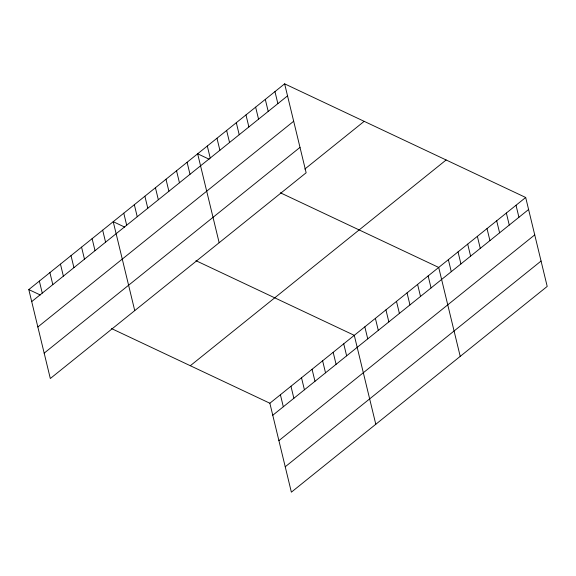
<?xml version="1.0" encoding="UTF-8"?>
<svg xmlns="http://www.w3.org/2000/svg" width="576" height="576" viewBox="0 0 576 576"><rect width="100%" height="100%" fill="white"/><g stroke="black" fill="none" stroke-linecap="round" stroke-linejoin="round"><path stroke-width="0.86" d="M284.63 83.837L306.144 172.771L50.314 378.518L28.8 289.577L284.63 83.837L525.686 197.482L547.2 286.423L291.37 492.163L269.856 403.229L111.499 328.565M31.709 301.601L287.539 95.861M37.85 326.981L293.681 121.241M44.179 353.131L300.002 147.391M304.805 169.085L364.176 121.342M190.303 365.724L446.134 159.977M269.856 403.229L525.686 197.482M272.765 415.253L528.595 209.506M278.906 440.633L534.73 234.893M285.228 466.783L541.058 261.043M209.117 159.192L197.647 153.785L219.161 242.726M280.346 192.78L438.703 267.437L460.217 356.378M124.697 227.088L113.22 221.681L134.741 310.622M195.926 260.669L354.276 335.333L375.797 424.274M28.8 289.577L40.277 294.984M516.017 205.258L518.926 217.282M506.354 213.034L509.263 225.05M496.692 220.802L499.601 232.826M487.022 228.578L489.931 240.595M477.36 236.347L480.269 248.371M467.698 244.123L470.606 256.147M458.028 251.892L460.937 263.916M448.366 259.668L451.274 271.692M428.148 275.926L431.057 287.95M417.593 284.414L420.502 296.431M407.045 292.896L409.954 304.92M396.49 301.385L399.398 313.409M385.934 309.874L388.843 321.898M375.386 318.355L378.295 330.379M364.831 326.844L367.74 338.868M343.728 343.822L346.637 355.846M274.961 91.606L277.87 103.63M333.173 352.303L336.082 364.327M265.298 99.382L268.207 111.406M322.618 360.792L325.526 372.816M255.636 107.15L258.545 119.174M312.07 369.281L314.978 381.305M245.974 114.926L248.882 126.95M301.514 377.762L304.423 389.786M236.304 122.695L239.213 134.719M290.959 386.251L293.868 398.275M226.642 130.471L229.55 142.495M280.404 394.74L283.313 406.764M216.979 138.24L219.888 150.264M207.31 146.016L210.218 158.04M187.092 162.274L190.001 174.298M176.544 170.762L179.453 182.786M165.989 179.244L168.898 191.268M155.434 187.733L158.342 199.757M144.886 196.222L147.794 208.246M134.33 204.703L137.239 216.727M123.775 213.192L126.684 225.216M102.672 230.17L105.581 242.194M92.117 238.651L95.026 250.675M81.562 247.14L84.47 259.164M71.014 255.629L73.922 267.653M60.458 264.118L63.367 276.134M49.903 272.599L52.812 284.623M39.355 281.088L42.264 293.112"/></g></svg>
